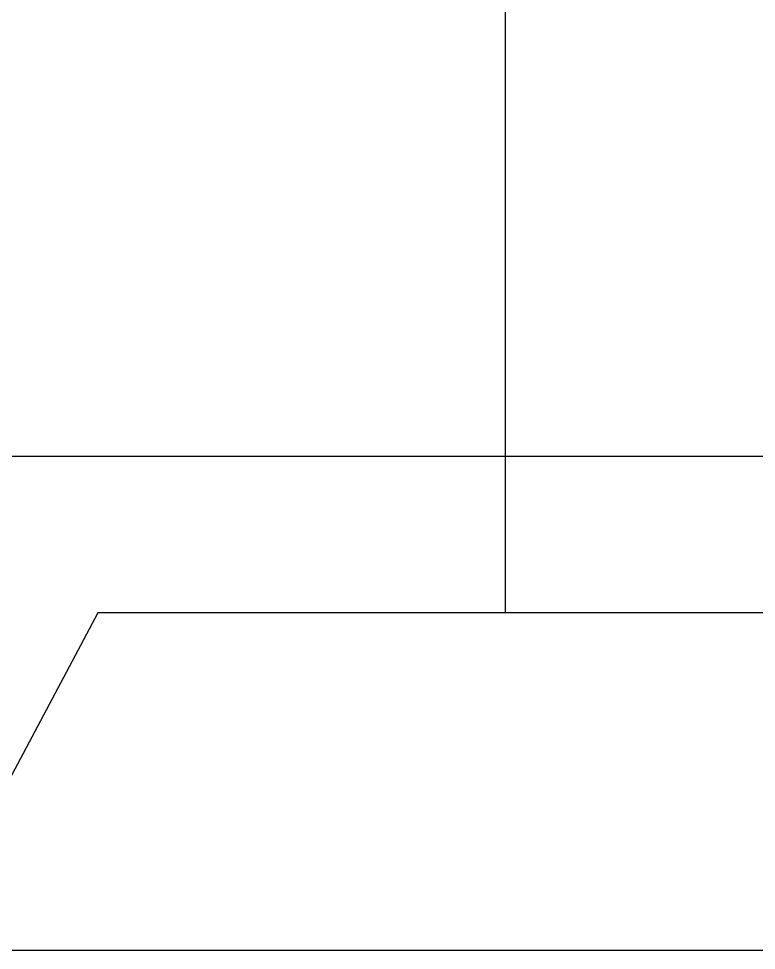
# Model space of a CAD drawing. Extents: x -82 to 113, y -82 to 93.
# Drawn here: x 19.1715 to 19.3582, y 87.2335 to 87.4694 of the extents above; entities that cross this region are included whole.
import ezdxf

# ---------------------------------------------------------------- set-up
doc = ezdxf.new("R2010")
doc.units = 0
doc.header["$MEASUREMENT"] = 0
doc.layers.get('0').update_dxf_attribs({"linetype": 'CONTINUOUS'})
doc.layers.add('INERTIA', color=7, linetype='CONTINUOUS')
doc.layers.add('VENT', color=5, linetype='CONTINUOUS')

# ---------------------------------------------------------------- blocks, each defined once
blk = doc.blocks.new('FGSFG FG')
at = {"layer": 'INERTIA', "color": 7}
for p, q in [((-67.53166, 45.0972), (-67.50041, 45.15594)), ((-67.78106, 45.0972), (-67.53166, 45.0972)), ((-67.63469, 44.74864), (-67.63469, 45.0972))]:
    blk.add_line(p, q, dxfattribs=at)
blk = doc.blocks.new('3203-1_Sash_Component')
for p, q in [((1.219, 2.50515), (0.072, 2.50498)), ((0.72224, 2.37998), (1.29244, 2.37998))]:
    blk.add_line(p, q)
blk = doc.blocks.new('3203_Sash_Assembly')
blk.add_blockref('3203-1_Sash_Component', (0, 0))

msp = doc.modelspace()

# ---------------------------------------------------------------- block references
at = {"layer": 'INERTIA', "color": 7, "rotation": 179.9999999994975}
msp.add_blockref('FGSFG FG', (-48.34009, 132.41612), dxfattribs=at)
at = {"layer": 'VENT', "xscale": -1, "rotation": 359.9999999994975}
msp.add_blockref('3203_Sash_Assembly', (20.2191, 84.85349), dxfattribs=at)

doc.saveas('drawing.dxf')
